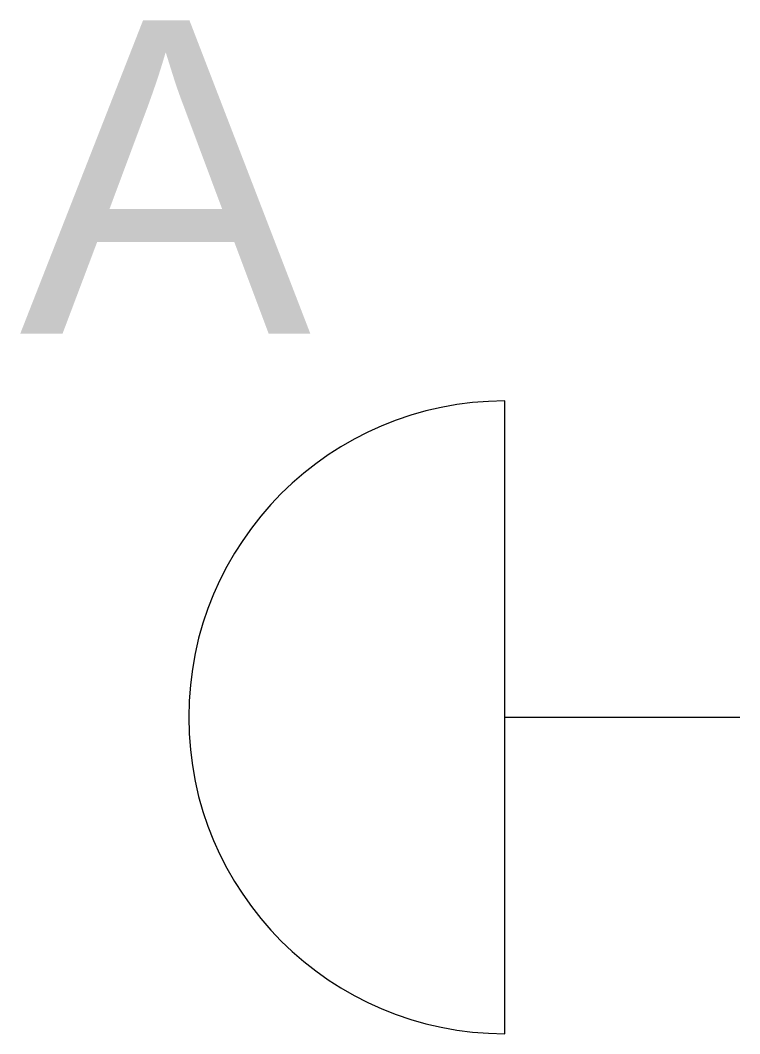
# Model space of a CAD drawing. Header units: millimetres. Extents: x 2865.804 to 2866.034, y 1523.928 to 1524.252.
import ezdxf

# ---------------------------------------------------------------- set-up
doc = ezdxf.new("R2010")
doc.units = ezdxf.units.MM
doc.styles.get("Standard").update_dxf_attribs({"font": 'arial.ttf'})

msp = doc.modelspace()

# ---------------------------------------------------------------- linework, layer by layer
for p, q in [((2865.95859, 1523.92845), (2865.95859, 1524.13036)), ((2865.95859, 1524.02941), (2866.03359, 1524.02941))]:
    msp.add_line(p, q)
msp.add_arc((2865.95859, 1524.02941), 0.10095, 90, 270)

# ---------------------------------------------------------------- texts
msp.add_attdef('A', (2865.80358, 1524.15182), '', height=0.1)

doc.saveas('drawing.dxf')
